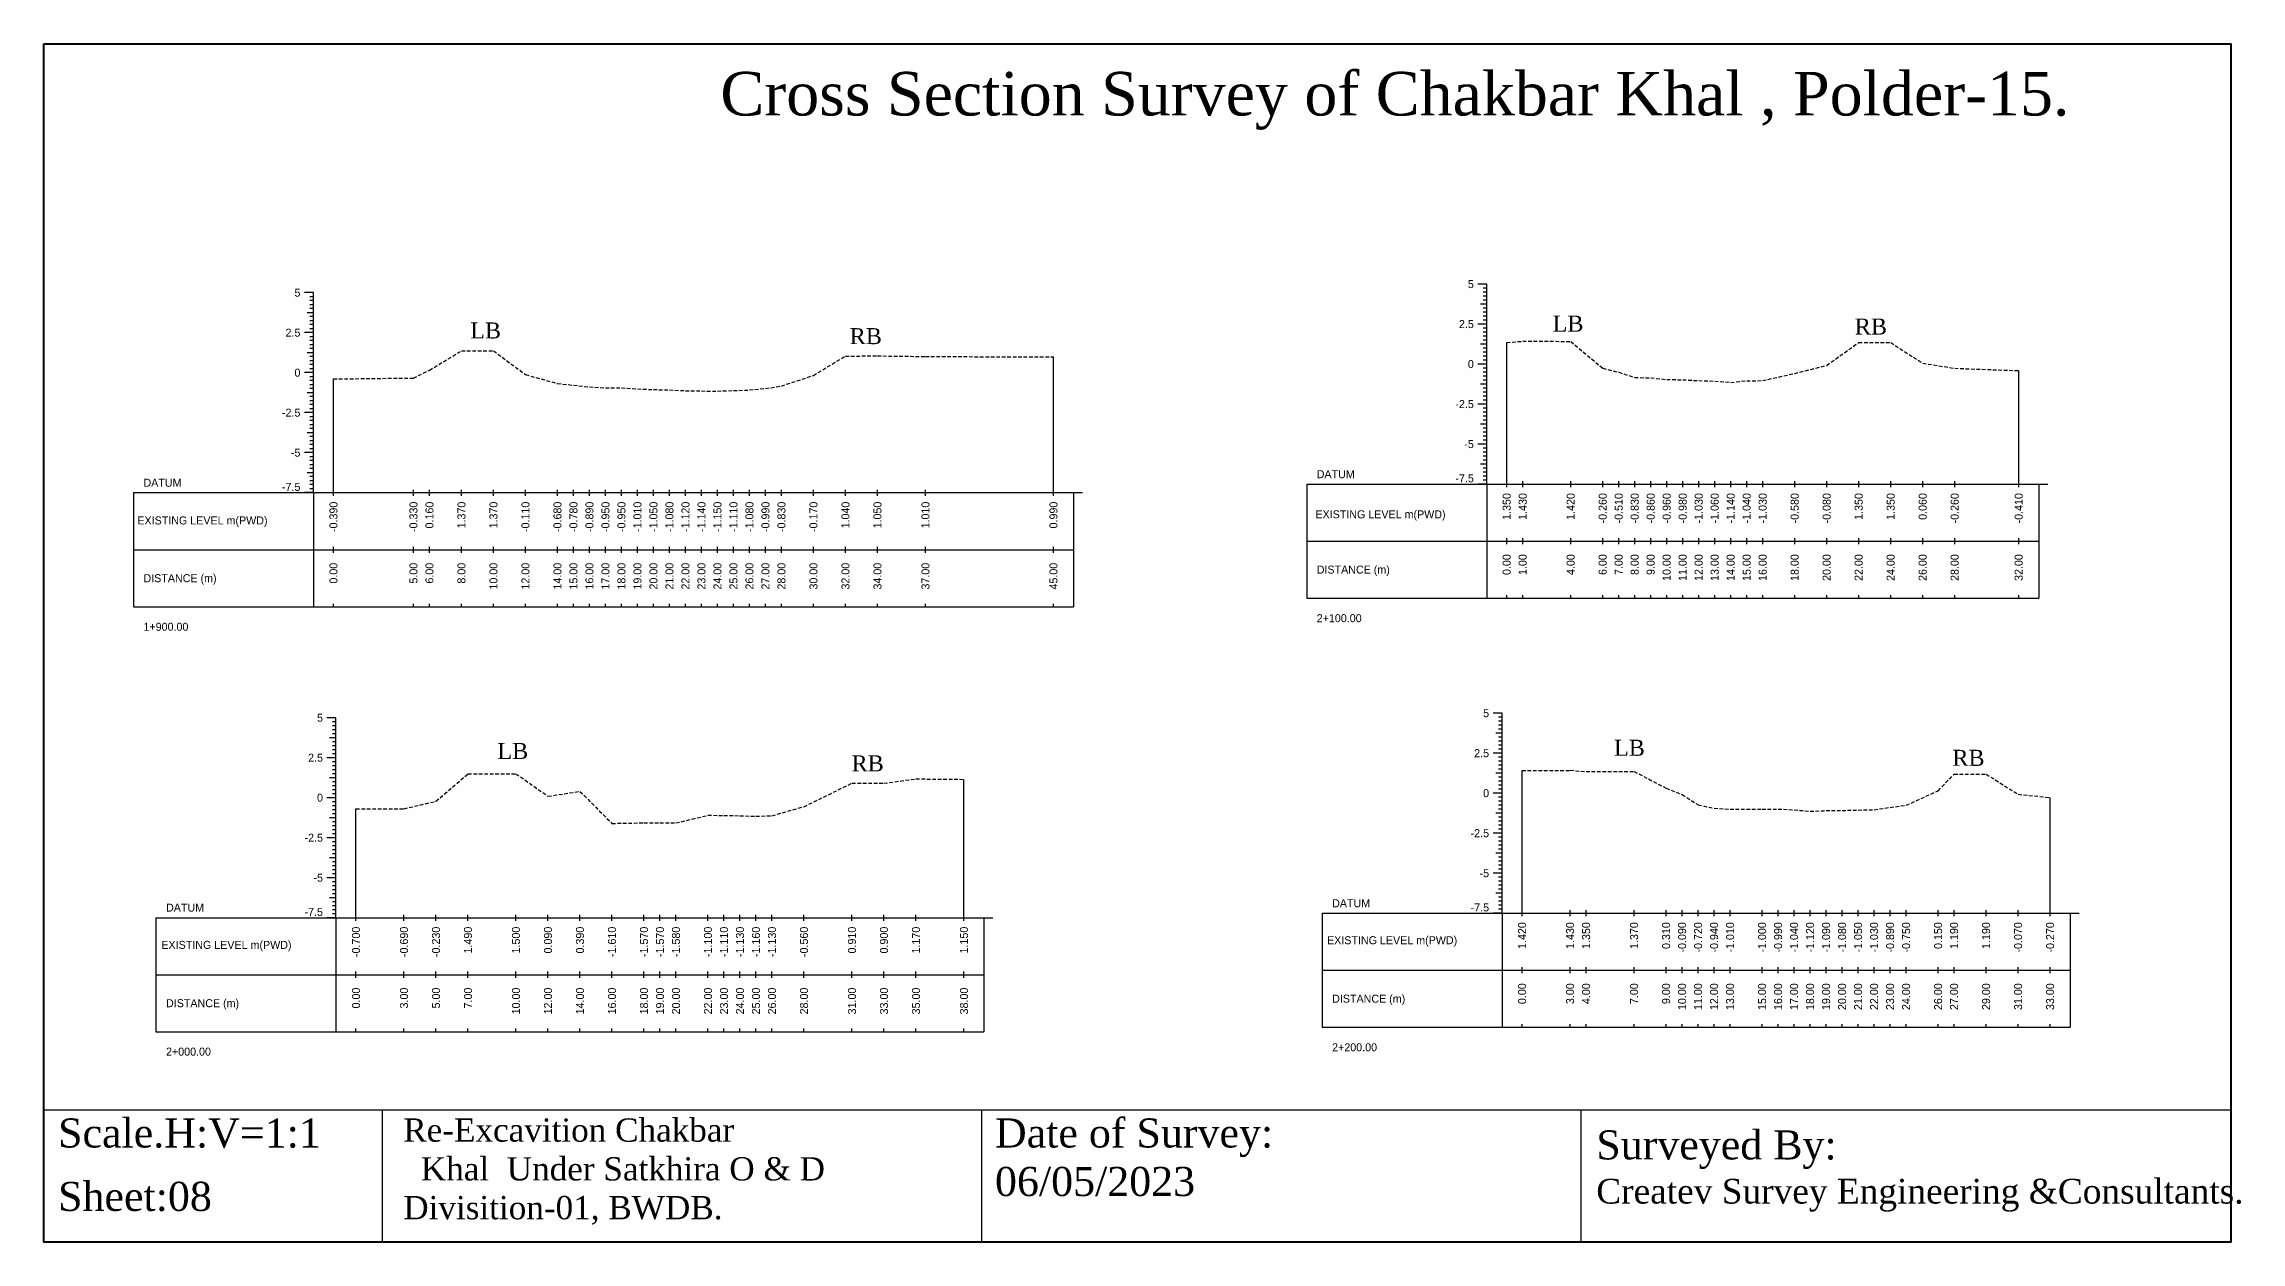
# Model space of a CAD drawing. Header units: inches. Extents: x 6579 to 9220, y -2276 to -1013.
# Drawn here: x 6579.3 to 6730.4, y -2059.6 to -1977.2 of the extents above; entities that cross this region are included whole.
import ezdxf
from ezdxf.enums import TextEntityAlignment as Align

# ---------------------------------------------------------------- set-up
doc = ezdxf.new("R2010")
doc.units = ezdxf.units.IN
doc.header["$MEASUREMENT"] = 0
doc.linetypes.add('HIDDEN', pattern=[0.375, 0.25, -0.125])
doc.layers.add('CS_Drawing', color=7, linetype='Continuous')
doc.layers.add('GL', color=3, linetype='HIDDEN')
doc.styles.add('romans', font='romans.shx')

msp = doc.modelspace()

# ---------------------------------------------------------------- linework, layer by layer
at = {"color": 4, "lineweight": 40}
msp.add_lwpolyline([(6579.35, -1977.23), (6729.69, -1977.23), (6729.69, -2059.6), (6579.35, -2059.6)], close=True, dxfattribs=at)
for points in [[(6729.69, -1977.23), (6729.69, -2059.6)], [(6579.35, -2050.52), (6729.69, -2050.52)], [(6579.35, -2050.52), (6579.35, -2059.6)], [(6602.59, -2050.52), (6602.59, -2059.6)], [(6643.8, -2050.52), (6643.8, -2059.6)], [(6685, -2050.52), (6685, -2059.6)]]:
    msp.add_lwpolyline(points)
at = {"layer": 'CS_Drawing'}
for p, q in [((6678.54, -1993.74), (6677.92, -1993.74)), ((6678.54, -1993.74), (6678.11, -1993.74)), ((6678.54, -1993.74), (6678.29, -1993.74)), ((6678.54, -2007.49), (6678.54, -1993.74)), ((6597.88, -1994.33), (6597.26, -1994.33)), ((6597.88, -1994.33), (6597.44, -1994.33)), ((6597.88, -1994.33), (6597.63, -1994.33)), ((6597.88, -1994.61), (6597.63, -1994.61)), ((6597.88, -1994.88), (6597.63, -1994.88)), ((6597.88, -1995.16), (6597.63, -1995.16)), ((6597.88, -2008.08), (6597.88, -1994.33)), ((6678.54, -1995.12), (6678.11, -1995.12)), ((6678.54, -1994.02), (6678.29, -1994.02)), ((6678.54, -1994.29), (6678.29, -1994.29)), ((6678.54, -1994.57), (6678.29, -1994.57)), ((6678.54, -1994.84), (6678.29, -1994.84)), ((6678.54, -1995.12), (6678.29, -1995.12)), ((6597.88, -1995.71), (6597.44, -1995.71)), ((6597.88, -1995.43), (6597.63, -1995.43)), ((6597.88, -1995.71), (6597.63, -1995.71)), ((6597.88, -1995.98), (6597.63, -1995.98)), ((6597.88, -1996.26), (6597.63, -1996.26)), ((6597.88, -1996.53), (6597.63, -1996.53)), ((6597.88, -1996.81), (6597.63, -1996.81)), ((6678.54, -1996.49), (6677.92, -1996.49)), ((6678.54, -1996.49), (6678.11, -1996.49)), ((6678.54, -1995.39), (6678.29, -1995.39)), ((6678.54, -1995.67), (6678.29, -1995.67)), ((6678.54, -1995.94), (6678.29, -1995.94)), ((6678.54, -1996.22), (6678.29, -1996.22)), ((6678.54, -1996.49), (6678.29, -1996.49)), ((6678.54, -1996.77), (6678.29, -1996.77)), ((6597.88, -1997.08), (6597.26, -1997.08)), ((6597.88, -1997.08), (6597.44, -1997.08)), ((6597.88, -1997.08), (6597.63, -1997.08)), ((6597.88, -1997.36), (6597.63, -1997.36)), ((6597.88, -1997.63), (6597.63, -1997.63)), ((6597.88, -1997.91), (6597.63, -1997.91)), ((6597.88, -1998.18), (6597.63, -1998.18)), ((6678.54, -1997.87), (6678.11, -1997.87)), ((6678.54, -1997.04), (6678.29, -1997.04)), ((6678.54, -1997.32), (6678.29, -1997.32)), ((6678.54, -1997.59), (6678.29, -1997.59)), ((6678.54, -1997.87), (6678.29, -1997.87)), ((6678.54, -1998.14), (6678.29, -1998.14)), ((6679.91, -2007.49), (6679.91, -1997.76)), ((6597.88, -1999.83), (6597.26, -1999.83)), ((6597.88, -1998.46), (6597.44, -1998.46)), ((6597.88, -1999.83), (6597.44, -1999.83)), ((6597.88, -1998.46), (6597.63, -1998.46)), ((6597.88, -1998.73), (6597.63, -1998.73)), ((6597.88, -1999.01), (6597.63, -1999.01)), ((6597.88, -1999.28), (6597.63, -1999.28)), ((6597.88, -1999.56), (6597.63, -1999.56)), ((6597.88, -1999.83), (6597.63, -1999.83)), ((6648.75, -2008.08), (6648.75, -1998.75)), ((6678.54, -1999.24), (6677.92, -1999.24)), ((6678.54, -1999.24), (6678.11, -1999.24)), ((6678.54, -1998.42), (6678.29, -1998.42)), ((6678.54, -1998.69), (6678.29, -1998.69)), ((6678.54, -1998.97), (6678.29, -1998.97)), ((6678.54, -1999.24), (6678.29, -1999.24)), ((6678.54, -1999.52), (6678.29, -1999.52)), ((6678.54, -1999.79), (6678.29, -1999.79)), ((6715.11, -2007.49), (6715.11, -1999.69)), ((6597.88, -2001.21), (6597.44, -2001.21)), ((6597.88, -2000.11), (6597.63, -2000.11)), ((6597.88, -2000.38), (6597.63, -2000.38)), ((6597.88, -2000.66), (6597.63, -2000.66)), ((6597.88, -2000.93), (6597.63, -2000.93)), ((6597.88, -2001.21), (6597.63, -2001.21)), ((6599.25, -2008.08), (6599.25, -2000.26)), ((6678.54, -2000.62), (6678.11, -2000.62)), ((6678.54, -2000.07), (6678.29, -2000.07)), ((6678.54, -2000.34), (6678.29, -2000.34)), ((6678.54, -2000.62), (6678.29, -2000.62)), ((6678.54, -2000.89), (6678.29, -2000.89)), ((6678.54, -2001.17), (6678.29, -2001.17)), ((6597.88, -2002.58), (6597.26, -2002.58)), ((6597.88, -2002.58), (6597.44, -2002.58)), ((6597.88, -2001.48), (6597.63, -2001.48)), ((6597.88, -2001.76), (6597.63, -2001.76)), ((6597.88, -2002.03), (6597.63, -2002.03)), ((6597.88, -2002.31), (6597.63, -2002.31)), ((6597.88, -2002.58), (6597.63, -2002.58)), ((6597.88, -2002.86), (6597.63, -2002.86)), ((6678.54, -2001.99), (6677.92, -2001.99)), ((6678.54, -2001.99), (6678.11, -2001.99)), ((6678.54, -2001.44), (6678.29, -2001.44)), ((6678.54, -2001.72), (6678.29, -2001.72)), ((6678.54, -2001.99), (6678.29, -2001.99)), ((6678.54, -2002.27), (6678.29, -2002.27)), ((6678.54, -2002.54), (6678.29, -2002.54)), ((6678.54, -2002.82), (6678.29, -2002.82)), ((6597.88, -2003.96), (6597.44, -2003.96)), ((6597.88, -2003.13), (6597.63, -2003.13)), ((6597.88, -2003.41), (6597.63, -2003.41)), ((6597.88, -2003.68), (6597.63, -2003.68)), ((6597.88, -2003.96), (6597.63, -2003.96)), ((6597.88, -2004.23), (6597.63, -2004.23)), ((6678.54, -2003.37), (6678.11, -2003.37)), ((6678.54, -2003.09), (6678.29, -2003.09)), ((6678.54, -2003.37), (6678.29, -2003.37)), ((6678.54, -2003.64), (6678.29, -2003.64)), ((6678.54, -2003.92), (6678.29, -2003.92)), ((6678.54, -2004.19), (6678.29, -2004.19)), ((6597.88, -2005.33), (6597.26, -2005.33)), ((6597.88, -2005.33), (6597.44, -2005.33)), ((6597.88, -2004.51), (6597.63, -2004.51)), ((6597.88, -2004.78), (6597.63, -2004.78)), ((6597.88, -2005.06), (6597.63, -2005.06)), ((6597.88, -2005.33), (6597.63, -2005.33)), ((6597.88, -2005.61), (6597.63, -2005.61)), ((6597.88, -2005.88), (6597.63, -2005.88)), ((6678.54, -2004.74), (6677.92, -2004.74)), ((6678.54, -2004.74), (6678.11, -2004.74)), ((6678.54, -2004.47), (6678.29, -2004.47)), ((6678.54, -2004.74), (6678.29, -2004.74)), ((6678.54, -2005.02), (6678.29, -2005.02)), ((6678.54, -2005.29), (6678.29, -2005.29)), ((6678.54, -2005.57), (6678.29, -2005.57)), ((6678.54, -2005.84), (6678.29, -2005.84)), ((6597.88, -2006.71), (6597.44, -2006.71)), ((6597.88, -2006.16), (6597.63, -2006.16)), ((6597.88, -2006.43), (6597.63, -2006.43)), ((6597.88, -2006.71), (6597.63, -2006.71)), ((6597.88, -2006.98), (6597.63, -2006.98)), ((6597.88, -2007.26), (6597.63, -2007.26)), ((6678.54, -2006.12), (6678.11, -2006.12)), ((6678.54, -2006.12), (6678.29, -2006.12)), ((6678.54, -2006.39), (6678.29, -2006.39)), ((6678.54, -2006.67), (6678.29, -2006.67)), ((6678.54, -2006.94), (6678.29, -2006.94)), ((6678.54, -2007.22), (6678.29, -2007.22)), ((6679.91, -2007.7), (6679.91, -2007.29)), ((6681.01, -2007.7), (6681.01, -2007.29)), ((6684.31, -2007.7), (6684.31, -2007.29)), ((6686.51, -2007.7), (6686.51, -2007.29)), ((6687.61, -2007.7), (6687.61, -2007.29)), ((6688.71, -2007.7), (6688.71, -2007.29)), ((6689.81, -2007.7), (6689.81, -2007.29)), ((6690.91, -2007.7), (6690.91, -2007.29)), ((6692.01, -2007.7), (6692.01, -2007.29)), ((6693.11, -2007.7), (6693.11, -2007.29)), ((6694.21, -2007.7), (6694.21, -2007.29)), ((6695.31, -2007.7), (6695.31, -2007.29)), ((6696.41, -2007.7), (6696.41, -2007.29)), ((6697.51, -2007.7), (6697.51, -2007.29)), ((6699.71, -2007.7), (6699.71, -2007.29)), ((6701.91, -2007.7), (6701.91, -2007.29)), ((6704.11, -2007.7), (6704.11, -2007.29)), ((6706.31, -2007.7), (6706.31, -2007.29)), ((6708.51, -2007.7), (6708.51, -2007.29)), ((6710.71, -2007.7), (6710.71, -2007.29)), ((6715.11, -2007.7), (6715.11, -2007.29)), ((6585.5, -2008.08), (6597.88, -2008.08)), ((6585.5, -2008.08), (6585.5, -2015.92)), ((6597.88, -2008.08), (6597.26, -2008.08)), ((6597.88, -2008.08), (6597.44, -2008.08)), ((6597.88, -2007.53), (6597.63, -2007.53)), ((6597.88, -2007.81), (6597.63, -2007.81)), ((6597.88, -2008.08), (6597.63, -2008.08)), ((6597.88, -2008.08), (6650.13, -2008.08)), ((6597.88, -2008.08), (6597.88, -2015.92)), ((6599.25, -2008.29), (6599.25, -2007.88)), ((6604.75, -2008.29), (6604.75, -2007.88)), ((6605.85, -2008.29), (6605.85, -2007.88)), ((6608.05, -2008.29), (6608.05, -2007.88)), ((6610.25, -2008.29), (6610.25, -2007.88)), ((6612.45, -2008.29), (6612.45, -2007.88)), ((6614.65, -2008.29), (6614.65, -2007.88)), ((6615.75, -2008.29), (6615.75, -2007.88)), ((6616.85, -2008.29), (6616.85, -2007.88)), ((6617.95, -2008.29), (6617.95, -2007.88)), ((6619.05, -2008.29), (6619.05, -2007.88)), ((6620.15, -2008.29), (6620.15, -2007.88)), ((6621.25, -2008.29), (6621.25, -2007.88)), ((6622.35, -2008.29), (6622.35, -2007.88)), ((6623.45, -2008.29), (6623.45, -2007.88)), ((6624.55, -2008.29), (6624.55, -2007.88)), ((6625.65, -2008.29), (6625.65, -2007.88)), ((6626.75, -2008.29), (6626.75, -2007.88)), ((6627.85, -2008.29), (6627.85, -2007.88)), ((6628.95, -2008.29), (6628.95, -2007.88)), ((6630.05, -2008.29), (6630.05, -2007.88)), ((6632.25, -2008.29), (6632.25, -2007.88)), ((6634.45, -2008.29), (6634.45, -2007.88)), ((6636.65, -2008.29), (6636.65, -2007.88)), ((6639.95, -2008.29), (6639.95, -2007.88)), ((6648.75, -2008.29), (6648.75, -2007.88)), ((6650.13, -2008.08), (6650.74, -2008.08)), ((6650.13, -2008.08), (6650.56, -2008.08)), ((6650.13, -2008.08), (6650.37, -2008.08)), ((6650.13, -2008.08), (6650.13, -2015.92)), ((6666.16, -2007.49), (6678.54, -2007.49)), ((6666.16, -2007.49), (6666.16, -2015.33)), ((6678.54, -2007.49), (6677.92, -2007.49)), ((6678.54, -2007.49), (6678.11, -2007.49)), ((6678.54, -2007.49), (6678.29, -2007.49)), ((6678.54, -2007.49), (6716.49, -2007.49)), ((6678.54, -2007.49), (6678.54, -2015.33)), ((6716.49, -2007.49), (6717.11, -2007.49)), ((6716.49, -2007.49), (6716.92, -2007.49)), ((6716.49, -2007.49), (6716.74, -2007.49)), ((6716.49, -2007.49), (6716.49, -2015.33)), ((6599.25, -2012.21), (6599.25, -2011.8)), ((6604.75, -2012.21), (6604.75, -2011.8)), ((6605.85, -2012.21), (6605.85, -2011.8)), ((6608.05, -2012.21), (6608.05, -2011.8)), ((6610.25, -2012.21), (6610.25, -2011.8)), ((6612.45, -2012.21), (6612.45, -2011.8)), ((6614.65, -2012.21), (6614.65, -2011.8)), ((6615.75, -2012.21), (6615.75, -2011.8)), ((6616.85, -2012.21), (6616.85, -2011.8)), ((6617.95, -2012.21), (6617.95, -2011.8)), ((6619.05, -2012.21), (6619.05, -2011.8)), ((6620.15, -2012.21), (6620.15, -2011.8)), ((6621.25, -2012.21), (6621.25, -2011.8)), ((6622.35, -2012.21), (6622.35, -2011.8)), ((6623.45, -2012.21), (6623.45, -2011.8)), ((6624.55, -2012.21), (6624.55, -2011.8)), ((6625.65, -2012.21), (6625.65, -2011.8)), ((6626.75, -2012.21), (6626.75, -2011.8)), ((6627.85, -2012.21), (6627.85, -2011.8)), ((6628.95, -2012.21), (6628.95, -2011.8)), ((6630.05, -2012.21), (6630.05, -2011.8)), ((6632.25, -2012.21), (6632.25, -2011.8)), ((6634.45, -2012.21), (6634.45, -2011.8)), ((6636.65, -2012.21), (6636.65, -2011.8)), ((6639.95, -2012.21), (6639.95, -2011.8)), ((6648.75, -2012.21), (6648.75, -2011.8)), ((6666.16, -2011.41), (6678.54, -2011.41)), ((6678.54, -2011.41), (6716.49, -2011.41)), ((6678.54, -2011.41), (6716.49, -2011.41)), ((6679.91, -2011.62), (6679.91, -2011.21)), ((6681.01, -2011.62), (6681.01, -2011.21)), ((6684.31, -2011.62), (6684.31, -2011.21)), ((6686.51, -2011.62), (6686.51, -2011.21)), ((6687.61, -2011.62), (6687.61, -2011.21)), ((6688.71, -2011.62), (6688.71, -2011.21)), ((6689.81, -2011.62), (6689.81, -2011.21)), ((6690.91, -2011.62), (6690.91, -2011.21)), ((6692.01, -2011.62), (6692.01, -2011.21)), ((6693.11, -2011.62), (6693.11, -2011.21)), ((6694.21, -2011.62), (6694.21, -2011.21)), ((6695.31, -2011.62), (6695.31, -2011.21)), ((6696.41, -2011.62), (6696.41, -2011.21)), ((6697.51, -2011.62), (6697.51, -2011.21)), ((6699.71, -2011.62), (6699.71, -2011.21)), ((6701.91, -2011.62), (6701.91, -2011.21)), ((6704.11, -2011.62), (6704.11, -2011.21)), ((6706.31, -2011.62), (6706.31, -2011.21)), ((6708.51, -2011.62), (6708.51, -2011.21)), ((6710.71, -2011.62), (6710.71, -2011.21)), ((6715.11, -2011.62), (6715.11, -2011.21)), ((6585.5, -2012), (6597.88, -2012)), ((6597.88, -2012), (6650.13, -2012)), ((6597.88, -2012), (6650.13, -2012)), ((6585.5, -2015.92), (6597.88, -2015.92)), ((6597.88, -2015.92), (6650.13, -2015.92)), ((6599.25, -2015.92), (6599.25, -2015.72)), ((6604.75, -2015.92), (6604.75, -2015.72)), ((6605.85, -2015.92), (6605.85, -2015.72)), ((6608.05, -2015.92), (6608.05, -2015.72)), ((6610.25, -2015.92), (6610.25, -2015.72)), ((6612.45, -2015.92), (6612.45, -2015.72)), ((6614.65, -2015.92), (6614.65, -2015.72)), ((6615.75, -2015.92), (6615.75, -2015.72)), ((6616.85, -2015.92), (6616.85, -2015.72)), ((6617.95, -2015.92), (6617.95, -2015.72)), ((6619.05, -2015.92), (6619.05, -2015.72)), ((6620.15, -2015.92), (6620.15, -2015.72)), ((6621.25, -2015.92), (6621.25, -2015.72)), ((6622.35, -2015.92), (6622.35, -2015.72)), ((6623.45, -2015.92), (6623.45, -2015.72)), ((6624.55, -2015.92), (6624.55, -2015.72)), ((6625.65, -2015.92), (6625.65, -2015.72)), ((6626.75, -2015.92), (6626.75, -2015.72)), ((6627.85, -2015.92), (6627.85, -2015.72)), ((6628.95, -2015.92), (6628.95, -2015.72)), ((6630.05, -2015.92), (6630.05, -2015.72)), ((6632.25, -2015.92), (6632.25, -2015.72)), ((6634.45, -2015.92), (6634.45, -2015.72)), ((6636.65, -2015.92), (6636.65, -2015.72)), ((6639.95, -2015.92), (6639.95, -2015.72)), ((6648.75, -2015.92), (6648.75, -2015.72)), ((6666.16, -2015.33), (6678.54, -2015.33)), ((6678.54, -2015.33), (6716.49, -2015.33)), ((6679.91, -2015.33), (6679.91, -2015.12)), ((6681.01, -2015.33), (6681.01, -2015.12)), ((6684.31, -2015.33), (6684.31, -2015.12)), ((6686.51, -2015.33), (6686.51, -2015.12)), ((6687.61, -2015.33), (6687.61, -2015.12)), ((6688.71, -2015.33), (6688.71, -2015.12)), ((6689.81, -2015.33), (6689.81, -2015.12)), ((6690.91, -2015.33), (6690.91, -2015.12)), ((6692.01, -2015.33), (6692.01, -2015.12)), ((6693.11, -2015.33), (6693.11, -2015.12)), ((6694.21, -2015.33), (6694.21, -2015.12)), ((6695.31, -2015.33), (6695.31, -2015.12)), ((6696.41, -2015.33), (6696.41, -2015.12)), ((6697.51, -2015.33), (6697.51, -2015.12)), ((6699.71, -2015.33), (6699.71, -2015.12)), ((6701.91, -2015.33), (6701.91, -2015.12)), ((6704.11, -2015.33), (6704.11, -2015.12)), ((6706.31, -2015.33), (6706.31, -2015.12)), ((6708.51, -2015.33), (6708.51, -2015.12)), ((6710.71, -2015.33), (6710.71, -2015.12)), ((6715.11, -2015.33), (6715.11, -2015.12)), ((6599.42, -2023.55), (6598.8, -2023.55)), ((6599.42, -2023.55), (6598.99, -2023.55)), ((6599.42, -2023.55), (6599.18, -2023.55)), ((6599.42, -2023.83), (6599.18, -2023.83)), ((6599.42, -2037.3), (6599.42, -2023.55)), ((6679.59, -2023.24), (6678.98, -2023.24)), ((6679.59, -2023.24), (6679.16, -2023.24)), ((6679.59, -2023.24), (6679.35, -2023.24)), ((6679.59, -2023.52), (6679.35, -2023.52)), ((6679.59, -2023.79), (6679.35, -2023.79)), ((6679.59, -2024.07), (6679.35, -2024.07)), ((6679.59, -2036.99), (6679.59, -2023.24)), ((6599.42, -2024.93), (6598.99, -2024.93)), ((6599.42, -2024.1), (6599.18, -2024.1)), ((6599.42, -2024.38), (6599.18, -2024.38)), ((6599.42, -2024.65), (6599.18, -2024.65)), ((6599.42, -2024.93), (6599.18, -2024.93)), ((6599.42, -2025.2), (6599.18, -2025.2)), ((6599.42, -2025.48), (6599.18, -2025.48)), ((6679.59, -2024.62), (6679.16, -2024.62)), ((6679.59, -2024.34), (6679.35, -2024.34)), ((6679.59, -2024.62), (6679.35, -2024.62)), ((6679.59, -2024.89), (6679.35, -2024.89)), ((6679.59, -2025.17), (6679.35, -2025.17)), ((6679.59, -2025.44), (6679.35, -2025.44)), ((6599.42, -2026.3), (6598.8, -2026.3)), ((6599.42, -2026.3), (6598.99, -2026.3)), ((6599.42, -2025.75), (6599.18, -2025.75)), ((6599.42, -2026.03), (6599.18, -2026.03)), ((6599.42, -2026.3), (6599.18, -2026.3)), ((6599.42, -2026.58), (6599.18, -2026.58)), ((6599.42, -2026.85), (6599.18, -2026.85)), ((6679.59, -2025.99), (6678.98, -2025.99)), ((6679.59, -2025.99), (6679.16, -2025.99)), ((6679.59, -2025.72), (6679.35, -2025.72)), ((6679.59, -2025.99), (6679.35, -2025.99)), ((6679.59, -2026.27), (6679.35, -2026.27)), ((6679.59, -2026.54), (6679.35, -2026.54)), ((6679.59, -2026.82), (6679.35, -2026.82)), ((6679.59, -2027.09), (6679.35, -2027.09)), ((6599.42, -2027.68), (6598.99, -2027.68)), ((6599.42, -2027.13), (6599.18, -2027.13)), ((6599.42, -2027.4), (6599.18, -2027.4)), ((6599.42, -2027.68), (6599.18, -2027.68)), ((6599.42, -2027.95), (6599.18, -2027.95)), ((6599.42, -2028.23), (6599.18, -2028.23)), ((6599.42, -2028.5), (6599.18, -2028.5)), ((6642.6, -2037.3), (6642.6, -2027.79)), ((6679.59, -2027.37), (6679.16, -2027.37)), ((6679.59, -2027.37), (6679.35, -2027.37)), ((6679.59, -2027.64), (6679.35, -2027.64)), ((6679.59, -2027.92), (6679.35, -2027.92)), ((6679.59, -2028.19), (6679.35, -2028.19)), ((6679.59, -2028.47), (6679.35, -2028.47)), ((6680.97, -2036.99), (6680.97, -2027.18)), ((6599.42, -2029.05), (6598.8, -2029.05)), ((6599.42, -2029.05), (6598.99, -2029.05)), ((6599.42, -2028.78), (6599.18, -2028.78)), ((6599.42, -2029.05), (6599.18, -2029.05)), ((6599.42, -2029.33), (6599.18, -2029.33)), ((6599.42, -2029.6), (6599.18, -2029.6)), ((6599.42, -2029.88), (6599.18, -2029.88)), ((6600.8, -2037.3), (6600.8, -2029.82)), ((6679.59, -2028.74), (6678.98, -2028.74)), ((6679.59, -2028.74), (6679.16, -2028.74)), ((6679.59, -2030.12), (6679.16, -2030.12)), ((6679.59, -2028.74), (6679.35, -2028.74)), ((6679.59, -2029.02), (6679.35, -2029.02)), ((6679.59, -2029.29), (6679.35, -2029.29)), ((6679.59, -2029.57), (6679.35, -2029.57)), ((6679.59, -2029.84), (6679.35, -2029.84)), ((6679.59, -2030.12), (6679.35, -2030.12)), ((6717.27, -2036.99), (6717.27, -2029.04)), ((6599.42, -2030.43), (6598.99, -2030.43)), ((6599.42, -2030.15), (6599.18, -2030.15)), ((6599.42, -2030.43), (6599.18, -2030.43)), ((6599.42, -2030.7), (6599.18, -2030.7)), ((6599.42, -2030.98), (6599.18, -2030.98)), ((6599.42, -2031.25), (6599.18, -2031.25)), ((6599.42, -2031.53), (6599.18, -2031.53)), ((6679.59, -2031.49), (6678.98, -2031.49)), ((6679.59, -2031.49), (6679.16, -2031.49)), ((6679.59, -2030.39), (6679.35, -2030.39)), ((6679.59, -2030.67), (6679.35, -2030.67)), ((6679.59, -2030.94), (6679.35, -2030.94)), ((6679.59, -2031.22), (6679.35, -2031.22)), ((6679.59, -2031.49), (6679.35, -2031.49)), ((6599.42, -2031.8), (6598.8, -2031.8)), ((6599.42, -2031.8), (6598.99, -2031.8)), ((6599.42, -2031.8), (6599.18, -2031.8)), ((6599.42, -2032.08), (6599.18, -2032.08)), ((6599.42, -2032.35), (6599.18, -2032.35)), ((6599.42, -2032.63), (6599.18, -2032.63)), ((6599.42, -2032.9), (6599.18, -2032.9)), ((6679.59, -2032.87), (6679.16, -2032.87)), ((6679.59, -2031.77), (6679.35, -2031.77)), ((6679.59, -2032.04), (6679.35, -2032.04)), ((6679.59, -2032.32), (6679.35, -2032.32)), ((6679.59, -2032.59), (6679.35, -2032.59)), ((6679.59, -2032.87), (6679.35, -2032.87)), ((6679.59, -2033.14), (6679.35, -2033.14)), ((6599.42, -2034.55), (6598.8, -2034.55)), ((6599.42, -2033.18), (6598.99, -2033.18)), ((6599.42, -2034.55), (6598.99, -2034.55)), ((6599.42, -2033.18), (6599.18, -2033.18)), ((6599.42, -2033.45), (6599.18, -2033.45)), ((6599.42, -2033.73), (6599.18, -2033.73)), ((6599.42, -2034), (6599.18, -2034)), ((6599.42, -2034.28), (6599.18, -2034.28)), ((6599.42, -2034.55), (6599.18, -2034.55)), ((6679.59, -2034.24), (6678.98, -2034.24)), ((6679.59, -2034.24), (6679.16, -2034.24)), ((6679.59, -2033.42), (6679.35, -2033.42)), ((6679.59, -2033.69), (6679.35, -2033.69)), ((6679.59, -2033.97), (6679.35, -2033.97)), ((6679.59, -2034.24), (6679.35, -2034.24)), ((6679.59, -2034.52), (6679.35, -2034.52)), ((6599.42, -2035.93), (6598.99, -2035.93)), ((6599.42, -2034.83), (6599.18, -2034.83)), ((6599.42, -2035.1), (6599.18, -2035.1)), ((6599.42, -2035.38), (6599.18, -2035.38)), ((6599.42, -2035.65), (6599.18, -2035.65)), ((6599.42, -2035.93), (6599.18, -2035.93)), ((6679.59, -2035.62), (6679.16, -2035.62)), ((6679.59, -2034.79), (6679.35, -2034.79)), ((6679.59, -2035.07), (6679.35, -2035.07)), ((6679.59, -2035.34), (6679.35, -2035.34)), ((6679.59, -2035.62), (6679.35, -2035.62)), ((6679.59, -2035.89), (6679.35, -2035.89)), ((6587.05, -2037.3), (6599.42, -2037.3)), ((6587.05, -2037.3), (6587.05, -2045.14)), ((6599.42, -2037.3), (6598.8, -2037.3)), ((6599.42, -2037.3), (6598.99, -2037.3)), ((6599.42, -2036.2), (6599.18, -2036.2)), ((6599.42, -2036.48), (6599.18, -2036.48)), ((6599.42, -2036.75), (6599.18, -2036.75)), ((6599.42, -2037.03), (6599.18, -2037.03)), ((6599.42, -2037.3), (6599.18, -2037.3)), ((6599.42, -2037.3), (6643.97, -2037.3)), ((6599.42, -2037.3), (6599.42, -2045.14)), ((6600.8, -2037.51), (6600.8, -2037.1)), ((6604.1, -2037.51), (6604.1, -2037.1)), ((6606.3, -2037.51), (6606.3, -2037.1)), ((6608.5, -2037.51), (6608.5, -2037.1)), ((6611.8, -2037.51), (6611.8, -2037.1)), ((6614, -2037.51), (6614, -2037.1)), ((6616.2, -2037.51), (6616.2, -2037.1)), ((6618.4, -2037.51), (6618.4, -2037.1)), ((6620.6, -2037.51), (6620.6, -2037.1)), ((6621.7, -2037.51), (6621.7, -2037.1)), ((6622.8, -2037.51), (6622.8, -2037.1)), ((6625, -2037.51), (6625, -2037.1)), ((6626.1, -2037.51), (6626.1, -2037.1)), ((6627.2, -2037.51), (6627.2, -2037.1)), ((6628.3, -2037.51), (6628.3, -2037.1)), ((6629.4, -2037.51), (6629.4, -2037.1)), ((6631.6, -2037.51), (6631.6, -2037.1)), ((6634.9, -2037.51), (6634.9, -2037.1)), ((6637.1, -2037.51), (6637.1, -2037.1)), ((6639.3, -2037.51), (6639.3, -2037.1)), ((6642.6, -2037.51), (6642.6, -2037.1)), ((6643.97, -2037.3), (6644.59, -2037.3)), ((6643.97, -2037.3), (6644.41, -2037.3)), ((6643.97, -2037.3), (6644.22, -2037.3)), ((6643.97, -2037.3), (6643.97, -2045.14)), ((6667.22, -2036.99), (6679.59, -2036.99)), ((6667.22, -2036.99), (6667.22, -2044.83)), ((6679.59, -2036.99), (6678.98, -2036.99)), ((6679.59, -2036.99), (6679.16, -2036.99)), ((6679.59, -2036.17), (6679.35, -2036.17)), ((6679.59, -2036.44), (6679.35, -2036.44)), ((6679.59, -2036.72), (6679.35, -2036.72)), ((6679.59, -2036.99), (6679.35, -2036.99)), ((6679.59, -2036.99), (6718.64, -2036.99)), ((6679.59, -2036.99), (6679.59, -2044.83)), ((6680.97, -2037.2), (6680.97, -2036.79)), ((6684.27, -2037.2), (6684.27, -2036.79)), ((6685.37, -2037.2), (6685.37, -2036.79)), ((6688.67, -2037.2), (6688.67, -2036.79)), ((6690.87, -2037.2), (6690.87, -2036.79)), ((6691.97, -2037.2), (6691.97, -2036.79)), ((6693.07, -2037.2), (6693.07, -2036.79)), ((6694.17, -2037.2), (6694.17, -2036.79)), ((6695.27, -2037.2), (6695.27, -2036.79)), ((6697.47, -2037.2), (6697.47, -2036.79)), ((6698.57, -2037.2), (6698.57, -2036.79)), ((6699.67, -2037.2), (6699.67, -2036.79)), ((6700.77, -2037.2), (6700.77, -2036.79)), ((6701.87, -2037.2), (6701.87, -2036.79)), ((6702.97, -2037.2), (6702.97, -2036.79)), ((6704.07, -2037.2), (6704.07, -2036.79)), ((6705.17, -2037.2), (6705.17, -2036.79)), ((6706.27, -2037.2), (6706.27, -2036.79)), ((6707.37, -2037.2), (6707.37, -2036.79)), ((6709.57, -2037.2), (6709.57, -2036.79)), ((6710.67, -2037.2), (6710.67, -2036.79)), ((6712.87, -2037.2), (6712.87, -2036.79)), ((6715.07, -2037.2), (6715.07, -2036.79)), ((6717.27, -2037.2), (6717.27, -2036.79)), ((6718.64, -2036.99), (6719.26, -2036.99)), ((6718.64, -2036.99), (6719.08, -2036.99)), ((6718.64, -2036.99), (6718.89, -2036.99)), ((6718.64, -2036.99), (6718.64, -2044.83)), ((6587.05, -2041.22), (6599.42, -2041.22)), ((6599.42, -2041.22), (6643.97, -2041.22)), ((6599.42, -2041.22), (6643.97, -2041.22)), ((6600.8, -2041.43), (6600.8, -2041.01)), ((6604.1, -2041.43), (6604.1, -2041.01)), ((6606.3, -2041.43), (6606.3, -2041.01)), ((6608.5, -2041.43), (6608.5, -2041.01)), ((6611.8, -2041.43), (6611.8, -2041.01)), ((6614, -2041.43), (6614, -2041.01)), ((6616.2, -2041.43), (6616.2, -2041.01)), ((6618.4, -2041.43), (6618.4, -2041.01)), ((6620.6, -2041.43), (6620.6, -2041.01)), ((6621.7, -2041.43), (6621.7, -2041.01)), ((6622.8, -2041.43), (6622.8, -2041.01)), ((6625, -2041.43), (6625, -2041.01)), ((6626.1, -2041.43), (6626.1, -2041.01)), ((6627.2, -2041.43), (6627.2, -2041.01)), ((6628.3, -2041.43), (6628.3, -2041.01)), ((6629.4, -2041.43), (6629.4, -2041.01)), ((6631.6, -2041.43), (6631.6, -2041.01)), ((6634.9, -2041.43), (6634.9, -2041.01)), ((6637.1, -2041.43), (6637.1, -2041.01)), ((6639.3, -2041.43), (6639.3, -2041.01)), ((6642.6, -2041.43), (6642.6, -2041.01)), ((6667.22, -2040.91), (6679.59, -2040.91)), ((6679.59, -2040.91), (6718.64, -2040.91)), ((6679.59, -2040.91), (6718.64, -2040.91)), ((6680.97, -2041.12), (6680.97, -2040.71)), ((6684.27, -2041.12), (6684.27, -2040.71)), ((6685.37, -2041.12), (6685.37, -2040.71)), ((6688.67, -2041.12), (6688.67, -2040.71)), ((6690.87, -2041.12), (6690.87, -2040.71)), ((6691.97, -2041.12), (6691.97, -2040.71)), ((6693.07, -2041.12), (6693.07, -2040.71)), ((6694.17, -2041.12), (6694.17, -2040.71)), ((6695.27, -2041.12), (6695.27, -2040.71)), ((6697.47, -2041.12), (6697.47, -2040.71)), ((6698.57, -2041.12), (6698.57, -2040.71)), ((6699.67, -2041.12), (6699.67, -2040.71)), ((6700.77, -2041.12), (6700.77, -2040.71)), ((6701.87, -2041.12), (6701.87, -2040.71)), ((6702.97, -2041.12), (6702.97, -2040.71)), ((6704.07, -2041.12), (6704.07, -2040.71)), ((6705.17, -2041.12), (6705.17, -2040.71)), ((6706.27, -2041.12), (6706.27, -2040.71)), ((6707.37, -2041.12), (6707.37, -2040.71)), ((6709.57, -2041.12), (6709.57, -2040.71)), ((6710.67, -2041.12), (6710.67, -2040.71)), ((6712.87, -2041.12), (6712.87, -2040.71)), ((6715.07, -2041.12), (6715.07, -2040.71)), ((6717.27, -2041.12), (6717.27, -2040.71)), ((6587.05, -2045.14), (6599.42, -2045.14)), ((6599.42, -2045.14), (6643.97, -2045.14)), ((6600.8, -2045.14), (6600.8, -2044.93)), ((6604.1, -2045.14), (6604.1, -2044.93)), ((6606.3, -2045.14), (6606.3, -2044.93)), ((6608.5, -2045.14), (6608.5, -2044.93)), ((6611.8, -2045.14), (6611.8, -2044.93)), ((6614, -2045.14), (6614, -2044.93)), ((6616.2, -2045.14), (6616.2, -2044.93)), ((6618.4, -2045.14), (6618.4, -2044.93)), ((6620.6, -2045.14), (6620.6, -2044.93)), ((6621.7, -2045.14), (6621.7, -2044.93)), ((6622.8, -2045.14), (6622.8, -2044.93)), ((6625, -2045.14), (6625, -2044.93)), ((6626.1, -2045.14), (6626.1, -2044.93)), ((6627.2, -2045.14), (6627.2, -2044.93)), ((6628.3, -2045.14), (6628.3, -2044.93)), ((6629.4, -2045.14), (6629.4, -2044.93)), ((6631.6, -2045.14), (6631.6, -2044.93)), ((6634.9, -2045.14), (6634.9, -2044.93)), ((6637.1, -2045.14), (6637.1, -2044.93)), ((6639.3, -2045.14), (6639.3, -2044.93)), ((6642.6, -2045.14), (6642.6, -2044.93)), ((6667.22, -2044.83), (6679.59, -2044.83)), ((6679.59, -2044.83), (6718.64, -2044.83)), ((6680.97, -2044.83), (6680.97, -2044.63)), ((6684.27, -2044.83), (6684.27, -2044.63)), ((6685.37, -2044.83), (6685.37, -2044.63)), ((6688.67, -2044.83), (6688.67, -2044.63)), ((6690.87, -2044.83), (6690.87, -2044.63)), ((6691.97, -2044.83), (6691.97, -2044.63)), ((6693.07, -2044.83), (6693.07, -2044.63)), ((6694.17, -2044.83), (6694.17, -2044.63)), ((6695.27, -2044.83), (6695.27, -2044.63)), ((6697.47, -2044.83), (6697.47, -2044.63)), ((6698.57, -2044.83), (6698.57, -2044.63)), ((6699.67, -2044.83), (6699.67, -2044.63)), ((6700.77, -2044.83), (6700.77, -2044.63)), ((6701.87, -2044.83), (6701.87, -2044.63)), ((6702.97, -2044.83), (6702.97, -2044.63)), ((6704.07, -2044.83), (6704.07, -2044.63)), ((6705.17, -2044.83), (6705.17, -2044.63)), ((6706.27, -2044.83), (6706.27, -2044.63)), ((6707.37, -2044.83), (6707.37, -2044.63)), ((6709.57, -2044.83), (6709.57, -2044.63)), ((6710.67, -2044.83), (6710.67, -2044.63)), ((6712.87, -2044.83), (6712.87, -2044.63)), ((6715.07, -2044.83), (6715.07, -2044.63)), ((6717.27, -2044.83), (6717.27, -2044.63))]:
    msp.add_line(p, q, dxfattribs=at)
at = {"layer": 'GL'}
for points in [[(6599.25, -2000.26), (6604.75, -2000.2), (6605.85, -1999.66), (6608.05, -1998.33), (6610.25, -1998.33), (6612.45, -1999.96), (6614.65, -2000.58), (6615.75, -2000.69), (6616.85, -2000.81), (6617.95, -2000.88), (6619.05, -2000.88), (6620.15, -2000.95), (6621.25, -2000.99), (6622.35, -2001.02), (6623.45, -2001.07), (6624.55, -2001.09), (6625.65, -2001.1), (6626.75, -2001.06), (6627.85, -2001.02), (6628.95, -2000.92), (6630.05, -2000.75), (6632.25, -2000.02), (6634.45, -1998.69), (6636.65, -1998.68), (6639.95, -1998.72), (6648.75, -1998.75)], [(6679.91, -1997.76), (6681.01, -1997.67), (6684.31, -1997.68), (6686.51, -1999.53), (6687.61, -1999.8), (6688.71, -2000.16), (6689.81, -2000.19), (6690.91, -2000.3), (6692.01, -2000.32), (6693.11, -2000.38), (6694.21, -2000.41), (6695.31, -2000.5), (6696.41, -2000.39), (6697.51, -2000.38), (6699.71, -1999.88), (6701.91, -1999.33), (6704.11, -1997.76), (6706.31, -1997.76), (6708.51, -1999.18), (6710.71, -1999.53), (6715.11, -1999.69)], [(6600.8, -2029.82), (6604.1, -2029.81), (6606.3, -2029.3), (6608.5, -2027.41), (6611.8, -2027.4), (6614, -2028.95), (6616.2, -2028.62), (6618.4, -2030.82), (6620.6, -2030.78), (6621.7, -2030.78), (6622.8, -2030.79), (6625, -2030.26), (6626.1, -2030.27), (6627.2, -2030.29), (6628.3, -2030.33), (6629.4, -2030.29), (6631.6, -2029.67), (6634.9, -2028.05), (6637.1, -2028.06), (6639.3, -2027.76), (6642.6, -2027.79)], [(6680.97, -2027.18), (6684.27, -2027.17), (6685.37, -2027.26), (6688.67, -2027.24), (6690.87, -2028.4), (6691.97, -2028.84), (6693.07, -2029.54), (6694.17, -2029.78), (6695.27, -2029.85), (6697.47, -2029.84), (6698.57, -2029.83), (6699.67, -2029.89), (6700.77, -2029.98), (6701.87, -2029.94), (6702.97, -2029.93), (6704.07, -2029.9), (6705.17, -2029.88), (6706.27, -2029.72), (6707.37, -2029.57), (6709.57, -2028.58), (6710.67, -2027.43), (6712.87, -2027.43), (6715.07, -2028.82), (6717.27, -2029.04)]]:
    msp.add_lwpolyline(points, dxfattribs=at)

# ---------------------------------------------------------------- texts
at = {"attachment_point": 1, "style": 'romans'}
for s, insert, char_height, width in [('{\\fTimes New Roman|b0|i0|c0|p18;Cross Section Survey of Chakbar Khal , Polder-15.}', (6625.85, -1979.15), 3, 89.3868), ('{\\fTimes New Roman|b0|i0|c0|p18;LB}', (6608.65, -1996.38), 1.1, 289.7464), ('{\\fTimes New Roman|b0|i0|c0|p18;RB}', (6634.74, -1996.77), 1.1, 289.7464), ('{\\fTimes New Roman|b0|i0|c0|p18;LB}', (6683.07, -1995.91), 1.1, 289.7464), ('{\\fTimes New Roman|b0|i0|c0|p18;RB}', (6703.84, -1996.11), 1.1, 289.7464), ('{\\fTimes New Roman|b0|i0|c0|p18;LB}', (6610.52, -2025.29), 1.1, 289.7464), ('{\\fTimes New Roman|b0|i0|c0|p18;LB}', (6687.29, -2025.07), 1.1, 289.7464), ('{\\fTimes New Roman|b0|i0|c0|p18;RB}', (6634.87, -2026.14), 1.1, 289.7464), ('{\\fTimes New Roman|b0|i0|c0|p18;RB}', (6710.55, -2025.76), 1.1, 289.7464), ('{\\fTimes New Roman|b0|i0|c0|p18;Scale.H:V=1:1}', (6580.32, -2051.1), 2, 22.2708), ('{\\fTimes New Roman|b0|i0|c0|p18;Re-Excavition Chakbar \\P  Khal  Under Satkhira O & D    Divisition-01, BWDB.}', (6604.05, -2051.1), 1.6, 38.8405), ('{\\fTimes New Roman|b0|i0|c0|p18;Date of Survey: 06/05/2023}', (6644.73, -2051.1), 2, 22.2708), ('{\\fTimes New Roman|b0|i0|c0|p18;Surveyed By:                                     \\H0.85x;Createv Survey Engineering &Consultants.}', (6686.07, -2051.92), 2, 45.2193), ('{\\fTimes New Roman|b0|i0|c0|p18;Sheet:08}', (6580.32, -2055.46), 2, 38.8405)]:
    msp.add_mtext(s, dxfattribs=dict(at, insert=insert, char_height=char_height, width=width))
at = {"layer": 'CS_Drawing'}
for s, p in [('5', (6677.65, -1993.74)), ('5', (6596.98, -1994.33)), ('2.5', (6596.98, -1997.08)), ('2.5', (6677.65, -1996.49)), ('0', (6596.98, -1999.83)), ('0', (6677.65, -1999.24)), ('-2.5', (6596.98, -2002.58)), ('-2.5', (6677.65, -2001.99)), ('-5', (6596.98, -2005.33)), ('-5', (6677.65, -2004.74)), ('5', (6598.53, -2023.55)), ('5', (6678.7, -2023.24)), ('2.5', (6598.53, -2026.3)), ('2.5', (6678.7, -2025.99)), ('0', (6678.7, -2028.74)), ('0', (6598.53, -2029.05)), ('-2.5', (6598.53, -2031.8)), ('-2.5', (6678.7, -2031.49)), ('-5', (6598.53, -2034.55)), ('-5', (6678.7, -2034.24))]:
    msp.add_text(s, height=0.55, dxfattribs=at).set_placement(p, align=Align.MIDDLE_RIGHT)
for s, p in [('DATUM', (6586.19, -2007.4)), ('DATUM', (6666.85, -2006.81)), ('EXISTING LEVEL m(PWD)', (6585.77, -2009.99)), ('EXISTING LEVEL m(PWD)', (6666.76, -2009.57)), ('DISTANCE (m)', (6666.85, -2013.37)), ('DISTANCE (m)', (6586.19, -2013.96)), ('2+100.00', (6666.85, -2016.71)), ('1+900.00', (6586.19, -2017.3)), ('DATUM', (6667.91, -2036.31)), ('DATUM', (6587.74, -2036.61)), ('EXISTING LEVEL m(PWD)', (6587.42, -2039.17)), ('EXISTING LEVEL m(PWD)', (6667.56, -2038.85)), ('DISTANCE (m)', (6587.74, -2043.18)), ('DISTANCE (m)', (6667.91, -2042.87)), ('2+000.00', (6587.74, -2046.51)), ('2+200.00', (6667.91, -2046.21))]:
    msp.add_text(s, height=0.55, dxfattribs=at).set_placement(p, align=Align.MIDDLE_LEFT)
for p in [(6596.98, -2007.96), (6677.65, -2007.37), (6598.53, -2037.18), (6678.7, -2036.87)]:
    msp.add_text('-7.5', height=0.55, dxfattribs=at).set_placement(p, align=Align.RIGHT)
for s, p in [('-0.390', (6599.25, -2008.7)), ('-0.330', (6604.75, -2008.7)), ('0.160', (6605.85, -2008.7)), ('1.370', (6608.05, -2008.7)), ('1.370', (6610.25, -2008.7)), ('-0.110', (6612.45, -2008.7)), ('-0.680', (6614.65, -2008.7)), ('-0.780', (6615.75, -2008.7)), ('-0.890', (6616.85, -2008.7)), ('-0.950', (6617.95, -2008.7)), ('-0.950', (6619.05, -2008.7)), ('-1.010', (6620.15, -2008.7)), ('-1.050', (6621.25, -2008.7)), ('-1.080', (6622.35, -2008.7)), ('-1.120', (6623.45, -2008.7)), ('-1.140', (6624.55, -2008.7)), ('-1.150', (6625.65, -2008.7)), ('-1.110', (6626.75, -2008.7)), ('-1.080', (6627.85, -2008.7)), ('-0.990', (6628.95, -2008.7)), ('-0.830', (6630.05, -2008.7)), ('-0.170', (6632.25, -2008.7)), ('1.040', (6634.45, -2008.7)), ('1.050', (6636.65, -2008.7)), ('1.010', (6639.95, -2008.7)), ('0.990', (6648.75, -2008.7)), ('1.350', (6679.91, -2008.11)), ('1.430', (6681.01, -2008.11)), ('1.420', (6684.31, -2008.11)), ('-0.260', (6686.51, -2008.11)), ('-0.510', (6687.61, -2008.11)), ('-0.830', (6688.71, -2008.11)), ('-0.860', (6689.81, -2008.11)), ('-0.960', (6690.91, -2008.11)), ('-0.980', (6692.01, -2008.11)), ('-1.030', (6693.11, -2008.11)), ('-1.060', (6694.21, -2008.11)), ('-1.140', (6695.31, -2008.11)), ('-1.040', (6696.41, -2008.11)), ('-1.030', (6697.51, -2008.11)), ('-0.580', (6699.71, -2008.11)), ('-0.080', (6701.91, -2008.11)), ('1.350', (6704.11, -2008.11)), ('1.350', (6706.31, -2008.11)), ('0.060', (6708.51, -2008.11)), ('-0.260', (6710.71, -2008.11)), ('-0.410', (6715.11, -2008.11)), ('0.00', (6599.25, -2012.9)), ('5.00', (6604.75, -2012.9)), ('6.00', (6605.85, -2012.9)), ('8.00', (6608.05, -2012.9)), ('10.00', (6610.25, -2012.9)), ('12.00', (6612.45, -2012.9)), ('14.00', (6614.65, -2012.9)), ('15.00', (6615.75, -2012.9)), ('16.00', (6616.85, -2012.9)), ('17.00', (6617.95, -2012.9)), ('18.00', (6619.05, -2012.9)), ('19.00', (6620.15, -2012.9)), ('20.00', (6621.25, -2012.9)), ('21.00', (6622.35, -2012.9)), ('22.00', (6623.45, -2012.9)), ('23.00', (6624.55, -2012.9)), ('24.00', (6625.65, -2012.9)), ('25.00', (6626.75, -2012.9)), ('26.00', (6627.85, -2012.9)), ('27.00', (6628.95, -2012.9)), ('28.00', (6630.05, -2012.9)), ('30.00', (6632.25, -2012.9)), ('32.00', (6634.45, -2012.9)), ('34.00', (6636.65, -2012.9)), ('37.00', (6639.95, -2012.9)), ('45.00', (6648.75, -2012.9)), ('0.00', (6679.91, -2012.31)), ('1.00', (6681.01, -2012.31)), ('4.00', (6684.31, -2012.31)), ('6.00', (6686.51, -2012.31)), ('7.00', (6687.61, -2012.31)), ('8.00', (6688.71, -2012.31)), ('9.00', (6689.81, -2012.31)), ('10.00', (6690.91, -2012.31)), ('11.00', (6692.01, -2012.31)), ('12.00', (6693.11, -2012.31)), ('13.00', (6694.21, -2012.31)), ('14.00', (6695.31, -2012.31)), ('15.00', (6696.41, -2012.31)), ('16.00', (6697.51, -2012.31)), ('18.00', (6699.71, -2012.31)), ('20.00', (6701.91, -2012.31)), ('22.00', (6704.11, -2012.31)), ('24.00', (6706.31, -2012.31)), ('26.00', (6708.51, -2012.31)), ('28.00', (6710.71, -2012.31)), ('32.00', (6715.11, -2012.31)), ('1.420', (6680.97, -2037.61)), ('1.430', (6684.27, -2037.61)), ('1.350', (6685.37, -2037.61)), ('1.370', (6688.67, -2037.61)), ('0.310', (6690.87, -2037.61)), ('-0.090', (6691.97, -2037.61)), ('-0.720', (6693.07, -2037.61)), ('-0.940', (6694.17, -2037.61)), ('-1.010', (6695.27, -2037.61)), ('-1.000', (6697.47, -2037.61)), ('-0.990', (6698.57, -2037.61)), ('-1.040', (6699.67, -2037.61)), ('-1.120', (6700.77, -2037.61)), ('-1.090', (6701.87, -2037.61)), ('-1.080', (6702.97, -2037.61)), ('-1.050', (6704.07, -2037.61)), ('-1.030', (6705.17, -2037.61)), ('-0.890', (6706.27, -2037.61)), ('-0.750', (6707.37, -2037.61)), ('0.150', (6709.57, -2037.61)), ('1.190', (6710.67, -2037.61)), ('1.190', (6712.87, -2037.61)), ('-0.070', (6715.07, -2037.61)), ('-0.270', (6717.27, -2037.61)), ('-0.700', (6600.8, -2037.92)), ('-0.690', (6604.1, -2037.92)), ('-0.230', (6606.3, -2037.92)), ('1.490', (6608.5, -2037.92)), ('1.500', (6611.8, -2037.92)), ('0.090', (6614, -2037.92)), ('0.390', (6616.2, -2037.92)), ('-1.610', (6618.4, -2037.92)), ('-1.570', (6620.6, -2037.92)), ('-1.570', (6621.7, -2037.92)), ('-1.580', (6622.8, -2037.92)), ('-1.100', (6625, -2037.92)), ('-1.110', (6626.1, -2037.92)), ('-1.130', (6627.2, -2037.92)), ('-1.160', (6628.3, -2037.92)), ('-1.130', (6629.4, -2037.92)), ('-0.560', (6631.6, -2037.92)), ('0.910', (6634.9, -2037.92)), ('0.900', (6637.1, -2037.92)), ('1.170', (6639.3, -2037.92)), ('1.150', (6642.6, -2037.92)), ('0.00', (6600.8, -2042.11)), ('3.00', (6604.1, -2042.11)), ('5.00', (6606.3, -2042.11)), ('7.00', (6608.5, -2042.11)), ('10.00', (6611.8, -2042.11)), ('12.00', (6614, -2042.11)), ('14.00', (6616.2, -2042.11)), ('16.00', (6618.4, -2042.11)), ('18.00', (6620.6, -2042.11)), ('19.00', (6621.7, -2042.11)), ('20.00', (6622.8, -2042.11)), ('22.00', (6625, -2042.11)), ('23.00', (6626.1, -2042.11)), ('24.00', (6627.2, -2042.11)), ('25.00', (6628.3, -2042.11)), ('26.00', (6629.4, -2042.11)), ('28.00', (6631.6, -2042.11)), ('31.00', (6634.9, -2042.11)), ('33.00', (6637.1, -2042.11)), ('35.00', (6639.3, -2042.11)), ('38.00', (6642.6, -2042.11)), ('0.00', (6680.97, -2041.81)), ('3.00', (6684.27, -2041.81)), ('4.00', (6685.37, -2041.81)), ('7.00', (6688.67, -2041.81)), ('9.00', (6690.87, -2041.81)), ('10.00', (6691.97, -2041.81)), ('11.00', (6693.07, -2041.81)), ('12.00', (6694.17, -2041.81)), ('13.00', (6695.27, -2041.81)), ('15.00', (6697.47, -2041.81)), ('16.00', (6698.57, -2041.81)), ('17.00', (6699.67, -2041.81)), ('18.00', (6700.77, -2041.81)), ('19.00', (6701.87, -2041.81)), ('20.00', (6702.97, -2041.81)), ('21.00', (6704.07, -2041.81)), ('22.00', (6705.17, -2041.81)), ('23.00', (6706.27, -2041.81)), ('24.00', (6707.37, -2041.81)), ('26.00', (6709.57, -2041.81)), ('27.00', (6710.67, -2041.81)), ('29.00', (6712.87, -2041.81)), ('31.00', (6715.07, -2041.81)), ('33.00', (6717.27, -2041.81))]:
    msp.add_text(s, height=0.55, rotation=90, dxfattribs=at).set_placement(p, align=Align.MIDDLE_RIGHT)

doc.saveas('drawing.dxf')
